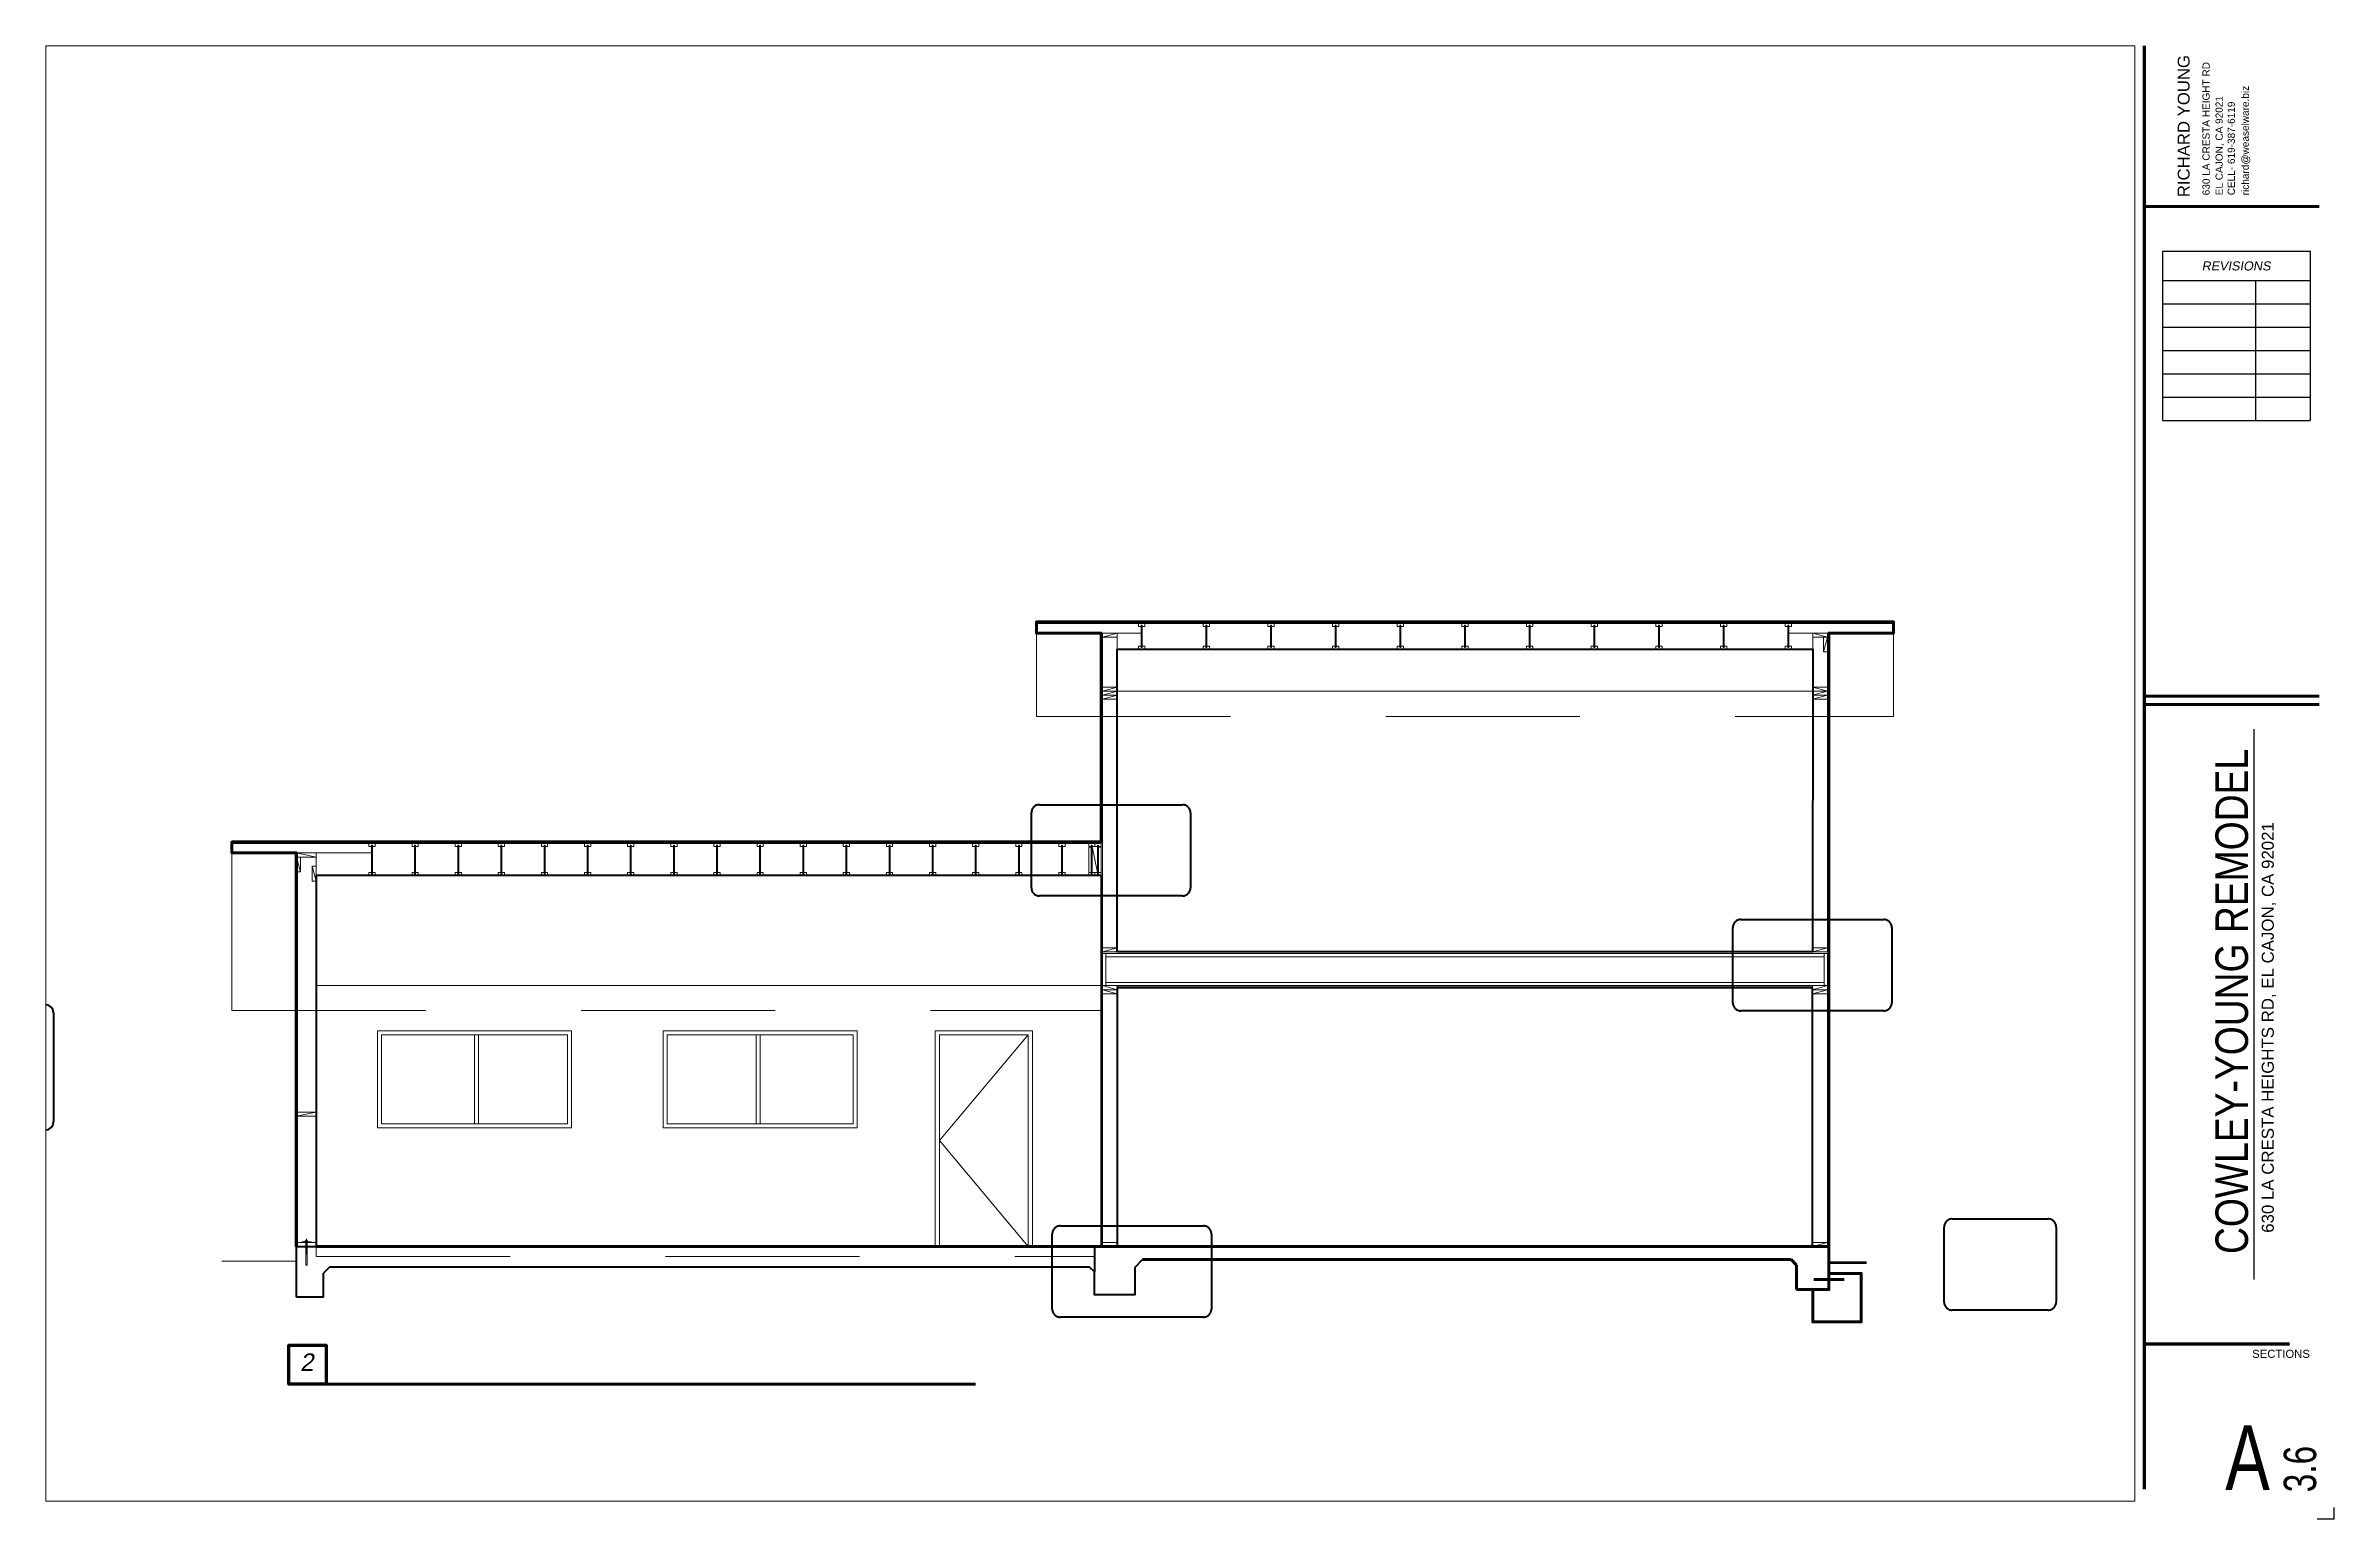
# Paper-space layout 'A-3.6' of a CAD drawing. Header units: inches. Extents: x 0.2 to 35.6, y 0.1 to 22.8.
# The model-space entities are those that its viewports show. They can reach past a viewport. Long polylines and large blocks are cut down to what shows.
import ezdxf
from ezdxf.enums import TextEntityAlignment as Align

# ---------------------------------------------------------------- set-up
doc = ezdxf.new("R2010")
doc.units = ezdxf.units.IN
doc.header["$MEASUREMENT"] = 0
for name, pattern in [('CENTERLINE', [1.81, 0.75, -0.0625, 0.03, -0.0625, 0.75, -0.0625, 0.03, -0.0625]), ('DASH', [0.31, 0.125, -0.03, 0.125, -0.03]), ('MYHIDDEN', [0.1875, 0.125, -0.0625]), ('PHANTOM2', [1.25, 0.625, -0.125, 0.125, -0.125, 0.125, -0.125])]:
    doc.linetypes.add(name, pattern=pattern)
doc.layers.add('SECTIONS', color=70, linetype='Continuous', lineweight=0)
doc.layers.add('VP', color=164, linetype='Continuous', lineweight=0, plot=False)
doc.styles.get("Standard").update_dxf_attribs({"font": 'arial.ttf', "oblique": 10})
doc.styles.add('Title', font='swissck.ttf')

# ---------------------------------------------------------------- blocks, each defined once
blk = doc.blocks.new('*T429')
at = {"color": 0, "linetype": 'ByBlock', "lineweight": -2, "transparency": 16777216}
for p, q in [((0, 0), (2.283, 0)), ((0, 0), (0, -2.613)), ((2.283, 0), (2.283, -2.613)), ((0, -0.453), (2.283, -0.453)), ((1.44, -0.453), (1.44, -2.613)), ((0, -0.813), (2.283, -0.813)), ((0, -1.173), (2.283, -1.173)), ((0, -1.533), (2.283, -1.533)), ((0, -1.893), (2.283, -1.893)), ((0, -2.253), (2.283, -2.253)), ((0, -2.613), (2.283, -2.613))]:
    blk.add_line(p, q, dxfattribs=at)
at = {"color": 0, "transparency": 16777216, "insert": (1.141, -0.227), "char_height": 0.1399, "width": 2.16297, "attachment_point": 5}
blk.add_mtext('REVISIONS', dxfattribs=at)
blk = doc.blocks.new('*U428')
at = {"lineweight": 70}
for p, q in [((-2.933, 22.776), (-2.933, 0.464)), ((-2.933, 2.709), (-0.685, 2.709))]:
    blk.add_line(p, q, dxfattribs=at)
at = {"lineweight": 60}
for p, q in [((-2.933, 20.291), (-0.225, 20.291)), ((-2.933, 12.721), (-0.225, 12.721)), ((-2.933, 12.594), (-0.225, 12.594))]:
    blk.add_line(p, q, dxfattribs=at)
for p, q in [((-1.229, 3.706), (-1.229, 12.215)), ((0.007, 0.002), (-0.257, 0.002)), ((0.007, 0), (0.007, 0.181))]:
    blk.add_line(p, q)
blk.add_blockref('*T429', (-2.65, 19.599))
for s, height, p in [('RICHARD YOUNG', 0.18503, (-2.228, 20.436)), ('630 LA CRESTA HEIGHT RD', 0.11102, (-1.919, 20.465)), ('EL CAJON, CA 92021', 0.11102, (-1.717, 20.465)), ('richard@weaselware.biz', 0.11102, (-1.313, 20.465)), ('CELL- 619-387-6119', 0.11102, (-1.529, 20.465)), ('630 LA CRESTA HEIGHTS RD, EL CAJON, CA 92021', 0.18624, (-0.927, 4.428))]:
    blk.add_text(s, height=height, rotation=90).set_placement(p)
at = {"style": 'Title'}
blk.add_text('COWLEY-YOUNG REMODEL', height=0.50285, rotation=90, dxfattribs=at).set_placement((-1.326, 4.1))
blk.add_attdef('SHT_TITLE', text='', height=0.125).set_placement((-0.778, 2.422), align=Align.RIGHT)
at = {"style": 'Title', "width": 0.9}
blk.add_attdef('SHT', text='', height=1.002, dxfattribs=at).set_placement((-1.171, 0.451), align=Align.RIGHT)
blk.add_attdef('NUM', (-0.686, 0.417), '', height=0.5, rotation=90, dxfattribs=at)
blk = doc.blocks.new('*U461')
at = {"color": 0, "lineweight": 0}
blk.add_line((0, 0), (5.5, 1.5), dxfattribs=at)
blk.add_lwpolyline([(0, 0), (5.5, 0), (5.5, 1.5), (0, 1.5)], close=True, dxfattribs=at)
blk = doc.blocks.new('*U450')
at = {"color": 0, "lineweight": 0}
for p, q in [((1.83, 0.2), (-1.68, 0.2)), ((-1.68, 0), (-1.68, 0.2)), ((1.83, 0), (-1.68, 0)), ((0.41, 0.53), (-0.41, 0.53)), ((-0.25, 0.85), (-0.25, -1.4)), ((0.25, 0.85), (-0.25, 0.85)), ((-0.25, -1.5), (-0.25, 0)), ((0.25, 0.85), (0.25, -1.4)), ((0.25, -1.5), (0.25, 0)), ((1.83, 0), (1.83, 0.2)), ((-0.25, -1.5), (-0.25, -8.38)), ((0.25, -1.5), (0.25, -8.38))]:
    blk.add_line(p, q, dxfattribs=at)
at = {"color": 0, "linetype": 'CENTERLINE', "lineweight": 0}
blk.add_line((0, 1.28), (0, -4.36), dxfattribs=at)
at = {"linetype": 'Continuous', "lineweight": 5}
for p, q in [((-0.75, -3.5), (-0.75, -3.5)), ((-0.25, -8.38), (0.25, -8.38)), ((-0.25, -8.38), (-0.12, -8.5)), ((-0.19, -8.44), (-0.25, -8.38)), ((-0.12, -8.5), (0.12, -8.5))]:
    blk.add_line(p, q, dxfattribs=at)
at = {"linetype": 'Continuous', "lineweight": 0}
blk.add_line((0.12, -8.5), (0.25, -8.38), dxfattribs=at)
at = {"color": 0, "lineweight": 0}
for points in [[(0.41, 0.53), (0.41, 0.2), (-0.41, 0.2), (-0.41, 0.53)], [(-0.3, 0.59), (0.3, 0.59)]]:
    blk.add_lwpolyline(points, dxfattribs=at)
for centre, radius, start, end in [((-0.3, 0.45), 0.136, 34.00448, 145.99552), ((0, 0.27), 0.317, 54.11184, 125.88816), ((0.3, 0.45), 0.136, 34.00001, 145.99999)]:
    blk.add_arc(centre, radius, start, end, dxfattribs=at)
blk = doc.blocks.new('RimBoard')
at = {"linetype": 'Continuous', "lineweight": 0}
blk.add_lwpolyline([(0, 0), (1.25, 0), (1.25, 11.875), (0, 11.875)], close=True, dxfattribs=at)
blk = doc.blocks.new('WallSection')
at = {"linetype": 'Continuous', "lineweight": 0}
for p, q in [((-5.5, 0), (-5.5, 96.75)), ((0, 96.75), (0, 0))]:
    blk.add_line(p, q, dxfattribs=at)
for p in [(-5.5, 95.25), (-5.5, 93.75)]:
    blk.add_blockref('*U461', p, dxfattribs=at)
at = {"lineweight": 0}
blk.add_blockref('*U461', (-5.5, 0), dxfattribs=at)
blk = doc.blocks.new('BIC12')
at = {"color": 0}
for p, q in [((0.97, 0.56), (0.97, 11.31)), ((1.34, 11.31), (0.97, 11.31)), ((1.34, 0.56), (1.34, 11.31)), ((1.34, 0.56), (0.97, 0.56))]:
    blk.add_line(p, q, dxfattribs=at)
for points in [[(1.34, 10.75), (2.31, 10.75), (2.31, 11.88), (0, 11.88), (0, 10.75), (0.97, 10.75)], [(1.34, 1.12), (2.31, 1.12), (2.31, 0), (0, 0), (0, 1.12), (0.97, 1.12)]]:
    blk.add_lwpolyline(points, dxfattribs=at)
blk = doc.blocks.new('*U463')
at = {"color": 0, "lineweight": 0}
blk.add_line((0, 0), (7.25, 1.5), dxfattribs=at)
blk.add_lwpolyline([(0, 0), (7.25, 0), (7.25, 1.5), (0, 1.5)], close=True, dxfattribs=at)
blk = doc.blocks.new('BCI 9-12')
at = {"color": 0}
for p, q in [((0.96875, 0.5625), (0.96875, 8.9375)), ((1.34375, 8.9375), (0.96875, 8.9375)), ((1.34375, 0.5625), (1.34375, 8.9375)), ((1.34375, 0.5625), (0.96875, 0.5625))]:
    blk.add_line(p, q, dxfattribs=at)
for points in [[(1.34375, 8.375), (2.3125, 8.375), (2.3125, 9.5), (0, 9.5), (0, 8.375), (0.96875, 8.375)], [(1.34375, 1.125), (2.3125, 1.125), (2.3125, 0), (0, 0), (0, 1.125), (0.96875, 1.125)]]:
    blk.add_lwpolyline(points, dxfattribs=at)

msp = doc.modelspace()

# ---------------------------------------------------------------- linework, layer by layer
at = {"layer": 'SECTIONS', "linetype": 'Continuous', "lineweight": 0}
for p, q in [((2475.76486, 3310.24166), (2793.76486, 3310.24166)), ((2475.76486, 3310.24166), (2475.76486, 3309.61666)), ((2475.76486, 3309.61666), (2514.57736, 3309.61666)), ((2475.76486, 3309.61666), (2475.76486, 3306.11666)), ((2475.76486, 3306.11666), (2514.57736, 3306.11666)), ((2499.76486, 3309.61666), (2793.76486, 3309.61666)), ((2499.76486, 3305.49166), (2499.76486, 3078.54072)), ((2500.26486, 3304.61666), (2500.26486, 3286.04072)), ((2505.76486, 3304.61666), (2505.76486, 3286.04072)), ((2793.76486, 3306.11666), (2754.95235, 3306.11666)), ((2763.76486, 3304.61666), (2763.76486, 3286.04072)), ((2769.26486, 3304.61666), (2769.26486, 3286.04072)), ((2793.76486, 3310.24166), (2793.76486, 3309.61666)), ((2793.76486, 3309.61666), (2793.76486, 3306.11666)), ((2763.76486, 3300.11704), (2505.76486, 3300.11704)), ((2500.26486, 3187.16572), (2500.26486, 3283.91572)), ((2505.76486, 3284.54072), (2505.76486, 3187.79072)), ((2505.76486, 3284.54072), (2763.74486, 3284.54072)), ((2177.26486, 3228.64097), (2499.76486, 3228.64097)), ((2177.26486, 3228.64097), (2177.26486, 3228.01597)), ((2177.26486, 3228.01597), (2499.76486, 3228.01597)), ((2177.26486, 3224.51597), (2177.26486, 3228.01597)), ((2496.48362, 3226.89097), (2498.42111, 3217.26596)), ((2177.26486, 3224.51597), (2229.43236, 3224.51597)), ((2201.26486, 3175.29072), (2201.26486, 3224.51597)), ((2201.26486, 3224.51597), (2208.51486, 3223.01597)), ((2208.51486, 3176.79072), (2208.51486, 3223.01597)), ((2499.76486, 3216.14097), (2208.51486, 3216.14097)), ((2500.26486, 3187.79072), (2769.24486, 3187.79072)), ((2501.51486, 3186.04072), (2767.99486, 3186.04072)), ((2501.51486, 3176.41571), (2767.99486, 3176.41571)), ((2201.26486, 3080.04072), (2201.26486, 3175.29072)), ((2208.51486, 3080.04072), (2208.51486, 3175.29072)), ((2500.26486, 3175.29072), (2208.51486, 3175.29072)), ((2500.26486, 3175.29072), (2505.76486, 3173.79072)), ((2500.26486, 3173.79072), (2505.76486, 3172.29072)), ((2500.26486, 3172.29072), (2500.26486, 3080.04072)), ((2505.76486, 3175.29072), (2505.76486, 3174.79072)), ((2505.76486, 3174.79072), (2763.74486, 3174.79072)), ((2505.76486, 3172.29072), (2505.76486, 3080.04072)), ((2763.74486, 3078.54072), (2763.74486, 3175.29072)), ((2769.24486, 3175.29072), (2769.24486, 3078.54072)), ((2267.24486, 3157.04072), (2267.24486, 3124.04072)), ((2268.74486, 3157.04072), (2268.74486, 3124.04072)), ((2371.74486, 3157.04072), (2371.74486, 3124.04072)), ((2373.24486, 3157.04072), (2373.24486, 3124.04072)), ((2496.76486, 3078.54072), (2497.26486, 3078.54072)), ((2201.26486, 3073.10898), (2173.48057, 3073.10898))]:
    msp.add_line(p, q, dxfattribs=at)
at = {"layer": 'SECTIONS', "linetype": 'MYHIDDEN', "lineweight": 0}
for p, q in [((2475.76486, 3306.11666), (2475.76486, 3275.1809)), ((2793.76486, 3306.11666), (2793.76486, 3275.1809)), ((2475.76486, 3275.1809), (2793.76486, 3275.1809)), ((2177.26486, 3166.11025), (2177.26486, 3228.64097)), ((2177.26486, 3166.11025), (2500.26486, 3166.11025))]:
    msp.add_line(p, q, dxfattribs=at)
at = {"layer": 'SECTIONS', "lineweight": 60}
for p, q in [((2769.76486, 3305.49166), (2769.76486, 3078.54072)), ((2208.51486, 3078.54072), (2769.76486, 3078.54072)), ((2515.16613, 3073.67255), (2755.73175, 3073.67255)), ((2757.76486, 3071.63944), (2755.73175, 3073.67255)), ((2769.76486, 3062.54072), (2769.76486, 3078.54072)), ((2757.76486, 3062.54072), (2757.76486, 3071.63944)), ((2764.22204, 3066.21564), (2775.41863, 3066.21564)), ((2757.76486, 3062.54072), (2769.76486, 3062.54072))]:
    msp.add_line(p, q, dxfattribs=at)
at = {"layer": 'SECTIONS', "linetype": 'Continuous', "lineweight": 5}
for p, q in [((2200.76486, 3078.54072), (2200.76486, 3224.51597)), ((2201.26486, 3078.54072), (2200.76486, 3078.54072))]:
    msp.add_line(p, q, dxfattribs=at)
at = {"layer": 'SECTIONS', "linetype": 'PHANTOM2', "lineweight": 0}
for p, q in [((2472.74486, 3157.04072), (2439.74486, 3117.79072)), ((2439.74486, 3117.79072), (2472.74486, 3078.54072))]:
    msp.add_line(p, q, dxfattribs=at)
at = {"layer": 'SECTIONS', "lineweight": 0}
for p, q in [((2201.26486, 3059.67255), (2201.26486, 3078.54072)), ((2497.26486, 3078.54072), (2490.38025, 3078.54072)), ((2769.76486, 3062.54072), (2769.76486, 3078.54072))]:
    msp.add_line(p, q, dxfattribs=at)
at = {"layer": 'SECTIONS', "lineweight": 40}
for p, q in [((2201.26486, 3059.67255), (2201.26486, 3078.54072)), ((2201.26486, 3078.54072), (2201.26486, 3078.54072)), ((2201.26486, 3078.54072), (2208.51486, 3078.54072)), ((2208.51486, 3078.54072), (2696.3134, 3078.54072)), ((2208.51486, 3078.54072), (2208.51486, 3078.54072)), ((2497.26486, 3078.54072), (2497.26486, 3069.17616)), ((2211.26486, 3059.67255), (2211.26486, 3068.63944)), ((2211.26486, 3059.67255), (2201.26486, 3059.67255))]:
    msp.add_line(p, q, dxfattribs=at)
at = {"layer": 'SECTIONS', "linetype": 'DASH', "lineweight": 0}
for p, q in [((2208.51486, 3078.54072), (2208.51486, 3074.83246)), ((2208.51486, 3074.83246), (2497.26486, 3074.83246))]:
    msp.add_line(p, q, dxfattribs=at)
at = {"layer": 'SECTIONS', "linetype": 'Continuous', "lineweight": 40}
msp.add_line((2208.51486, 3078.54072), (2208.51486, 3078.54072), dxfattribs=at)
msp.add_line((2208.51486, 3078.54072), (2208.51486, 3078.54072), dxfattribs=at)
at = {"layer": 'SECTIONS', "linetype": 'Continuous', "lineweight": 53}
msp.add_line((2769.76486, 3072.54072), (2783.7091, 3072.54072), dxfattribs=at)
at = {"layer": 'SECTIONS', "linetype": 'Continuous', "lineweight": 60}
msp.add_line((2212.20218, 3027.48773), (2453.12057, 3027.48773), dxfattribs=at)
at = {"layer": 'SECTIONS', "lineweight": 60}
for points in [[(2201.26486, 3078.54072), (2201.26486, 3224.51597), (2177.26486, 3224.51597), (2177.26486, 3228.64097), (2499.76486, 3228.64097), (2499.76486, 3306.11666), (2475.76486, 3306.11666), (2475.76486, 3310.24166), (2793.76486, 3310.24166), (2793.76486, 3306.11666), (2769.76486, 3306.11666), (2769.76486, 3078.54072)], [(2769.76486, 3068.54072), (2769.76486, 3062.54072), (2763.76486, 3062.54072), (2763.76486, 3050.54072), (2781.76486, 3050.54072), (2781.76486, 3068.54072), (2769.76486, 3068.54072)]]:
    msp.add_lwpolyline(points, dxfattribs=at)
at = {"layer": 'SECTIONS', "linetype": 'Continuous', "lineweight": 40}
for points in [[(2505.76486, 3188.54072), (2505.76486, 3300.11704), (2763.76486, 3300.11704), (2763.74486, 3187.79072), (2505.76486, 3187.79072), (2505.76486, 3189.29072)], [(2499.76486, 3216.14097), (2208.51486, 3216.14097), (2208.51486, 3078.54072)], [(2499.76486, 3216.14097), (2499.76486, 3078.54072)], [(2763.74486, 3078.54072), (2763.74486, 3174.54072), (2763.74486, 3174.54072), (2505.76486, 3174.54072), (2505.76486, 3078.54072)]]:
    msp.add_lwpolyline(points, dxfattribs=at)
at = {"layer": 'SECTIONS', "linetype": 'MYHIDDEN', "lineweight": 40}
for points in [[(2476.86689, 3242.43051), (2529.92065, 3242.43051, -0.414213562), (2532.92065, 3239.43051), (2532.92065, 3211.58722, -0.414213562), (2529.92065, 3208.58722), (2476.86689, 3208.58722, -0.414213562), (2473.86689, 3211.58722), (2473.86689, 3239.43051, -0.414213562)], [(2737.10195, 3199.81403), (2790.15571, 3199.81403, -0.414213562), (2793.15571, 3196.81403), (2793.15571, 3168.97074, -0.414213562), (2790.15571, 3165.97074), (2737.10195, 3165.97074, -0.414213562), (2734.10195, 3168.97074), (2734.10195, 3196.81403, -0.414213562)], [(2079.01845, 3168.23508), (2108.07616, 3168.23508, -0.414213562), (2111.07616, 3165.23508), (2111.07616, 3124.74485, -0.414213562), (2108.07616, 3121.74485), (2079.01845, 3121.74485, -0.414213562), (2076.01845, 3124.74485), (2076.01845, 3165.23508, -0.414213562)], [(2484.6351, 3086.17012), (2537.68886, 3086.17012, -0.414213562), (2540.68886, 3083.17012), (2540.68886, 3055.32683, -0.414213562), (2537.68886, 3052.32683), (2484.6351, 3052.32683, -0.414213562), (2481.6351, 3055.32683), (2481.6351, 3083.17012, -0.414213562)], [(2815.52927, 3088.75294), (2851.11369, 3088.75294, -0.414213562), (2854.11369, 3085.75294), (2854.11369, 3057.90965, -0.414213562), (2851.11369, 3054.90965), (2815.52927, 3054.90965, -0.414213562), (2812.52927, 3057.90965), (2812.52927, 3085.75294, -0.414213562)]]:
    msp.add_lwpolyline(points, format="xyb", close=True, dxfattribs=at)
at = {"layer": 'SECTIONS', "linetype": 'Continuous', "lineweight": 0}
for points in [[(2495.13988, 3226.64097), (2496.10862, 3226.64097), (2496.10862, 3217.26596), (2495.13988, 3217.26596)], [(2499.76486, 3226.64097), (2498.79611, 3226.64097), (2498.79611, 3217.26596), (2499.76486, 3217.26596)], [(2501.51486, 3187.16572), (2767.99486, 3187.16572), (2767.99486, 3175.29072), (2501.51486, 3175.29072)], [(2500.26486, 3173.79072), (2505.76486, 3173.79072), (2505.76486, 3175.29072), (2500.26486, 3175.29072)], [(2500.26486, 3172.29072), (2505.76486, 3172.29072), (2505.76486, 3173.79072), (2500.26486, 3173.79072)], [(2231.24486, 3158.54072), (2303.24486, 3158.54072), (2303.24486, 3122.54072), (2231.24486, 3122.54072)], [(2232.74486, 3157.04072), (2301.74486, 3157.04072), (2301.74486, 3124.04072), (2232.74486, 3124.04072)], [(2337.24486, 3158.54072), (2409.24486, 3158.54072), (2409.24486, 3122.54072), (2337.24486, 3122.54072)], [(2338.74486, 3157.04072), (2407.74486, 3157.04072), (2407.74486, 3124.04072), (2338.74486, 3124.04072)], [(2438.24486, 3158.54072), (2474.24486, 3158.54072), (2474.24486, 3078.54072), (2438.24486, 3078.54072)], [(2439.74486, 3157.04072), (2472.74486, 3157.04072), (2472.74486, 3078.54072), (2439.74486, 3078.54072)], [(2500.26486, 3078.54072), (2505.76486, 3078.54072), (2505.76486, 3080.04072), (2500.26486, 3080.04072)]]:
    msp.add_lwpolyline(points, close=True, dxfattribs=at)
at = {"layer": 'SECTIONS', "lineweight": 0}
for points in [[(2201.26486, 3223.01597), (2208.51486, 3223.01597), (2208.51486, 3224.51597), (2201.26486, 3224.51597)], [(2201.26486, 3078.54072), (2208.51486, 3078.54072), (2208.51486, 3080.04072), (2201.26486, 3080.04072)]]:
    msp.add_lwpolyline(points, close=True, dxfattribs=at)
at = {"layer": 'SECTIONS', "lineweight": 40}
msp.add_lwpolyline([(2515.16613, 3073.67255), (2512.26486, 3070.77128), (2512.26486, 3060.54072), (2497.26486, 3060.54072), (2497.26486, 3069.17616), (2495.46881, 3070.83246), (2213.45787, 3070.83246), (2211.26486, 3068.63944)], dxfattribs=at)
at = {"layer": 'SECTIONS', "linetype": 'Continuous', "lineweight": 70}
msp.add_lwpolyline([(2212.20218, 3027.48773), (2198.34594, 3027.48773), (2198.34594, 3041.91012), (2212.20218, 3041.91012)], close=True, dxfattribs=at)
at = {"layer": 'SECTIONS'}
msp.add_circle((2099.8377, 2989.42844), 7.19679, dxfattribs=at)

# ---------------------------------------------------------------- block references
at = {"layer": 'SECTIONS', "linetype": 'Continuous', "lineweight": 0}
for name, p in [('*U461', (2500.26486, 3304.61666)), ('*U461', (2500.26486, 3284.54072)), ('*U461', (2500.26486, 3283.04072)), ('*U461', (2500.26486, 3281.54072)), ('WallSection', (2769.24486, 3187.79072)), ('BIC12', (2228.08861, 3216.14097)), ('BIC12', (2244.08861, 3216.14097)), ('BIC12', (2260.08861, 3216.14097)), ('BIC12', (2276.08861, 3216.14097)), ('BIC12', (2292.08861, 3216.14097)), ('BIC12', (2308.08861, 3216.14097)), ('BIC12', (2324.08861, 3216.14097)), ('BIC12', (2340.08861, 3216.14097)), ('BIC12', (2356.08861, 3216.14097)), ('BIC12', (2372.08861, 3216.14097)), ('BIC12', (2388.08861, 3216.14097)), ('BIC12', (2404.08861, 3216.14097)), ('BIC12', (2420.08861, 3216.14097)), ('BIC12', (2436.08861, 3216.14097)), ('BIC12', (2452.08861, 3216.14097)), ('BIC12', (2468.08861, 3216.14097)), ('BIC12', (2484.08861, 3216.14097)), ('BIC12', (2495.13988, 3216.14097)), ('BIC12', (2497.45237, 3216.14097)), ('*U461', (2500.26486, 3187.79072)), ('RimBoard', (2500.26486, 3175.29072)), ('RimBoard', (2767.99486, 3175.29072)), ('*U461', (2763.74486, 3173.79072)), ('*U461', (2763.74486, 3172.29072))]:
    msp.add_blockref(name, p, dxfattribs=at)
for name, p, xscale, yscale, zscale in [('BCI 9-12', (2515.92106, 3300.11704), -0.99996, 0.99996, 0.99996), ('BCI 9-12', (2539.92106, 3300.11704), -0.99996, 0.99996, 0.99996), ('BCI 9-12', (2563.92106, 3300.11704), -0.99996, 0.99996, 0.99996), ('BCI 9-12', (2587.92106, 3300.11704), -0.99996, 0.99996, 0.99996), ('BCI 9-12', (2611.92106, 3300.11704), -0.99996, 0.99996, 0.99996), ('BCI 9-12', (2633.60865, 3300.11704), 0.99996, 0.99996, 0.99996), ('BCI 9-12', (2657.60865, 3300.11704), 0.99996, 0.99996, 0.99996), ('BCI 9-12', (2681.60865, 3300.11704), 0.99996, 0.99996, 0.99996), ('BCI 9-12', (2705.60865, 3300.11704), 0.99996, 0.99996, 0.99996), ('BCI 9-12', (2729.60865, 3300.11704), 0.99996, 0.99996, 0.99996), ('BCI 9-12', (2753.60865, 3300.11704), 0.99996, 0.99996, 0.99996), ('*U463', (2201.26776, 3126.91602), 0.9996, 0.9996, 0.9996)]:
    msp.add_blockref(name, p, dxfattribs=dict(at, xscale=xscale, yscale=yscale, zscale=zscale))
at = {"layer": 'SECTIONS', "linetype": 'Continuous', "lineweight": 0, "xscale": -1}
for p in [(2769.26486, 3304.61666), (2769.26486, 3284.54072)]:
    msp.add_blockref('*U461', p, dxfattribs=at)
at = {"layer": 'SECTIONS', "linetype": 'Continuous', "lineweight": 0, "xscale": -1, "rotation": 90}
msp.add_blockref('*U461', (2769.26486, 3304.61666), dxfattribs=at)
at = {"layer": 'SECTIONS', "linetype": 'Continuous', "lineweight": 0, "xscale": 0.99996, "yscale": 0.99996, "zscale": 0.99996, "rotation": 90}
for p in [(2202.7648, 3217.51619), (2208.51486, 3214.09223)]:
    msp.add_blockref('*U461', p, dxfattribs=at)
at = {"layer": 'SECTIONS', "lineweight": 0}
for name, p in [('*U450', (2204.88986, 3080.04072)), ('*U461', (2763.74486, 3078.54072))]:
    msp.add_blockref(name, p, dxfattribs=at)

# ---------------------------------------------------------------- texts
at = {"layer": 'SECTIONS', "oblique": 10}
msp.add_text('2', height=6.47856, dxfattribs=at).set_placement((2202.5533, 3032.37339))

psp = doc.layouts.new('A-3.6')

# ---------------------------------------------------------------- block references
ref = psp.add_blockref('*U428', (35.568, 0.071))
ref.add_attrib('SHT', 'A', dxfattribs={"height": 1.002, "style": 'Title', "width": 0.9}).set_placement((34.58, 0.522), align=Align.RIGHT)
ref.add_attrib('NUM', '3.6', (35.295, 0.488), dxfattribs={"height": 0.5, "rotation": 90, "style": 'Title', "width": 0.9})
ref.add_attrib('SHT_TITLE', 'SECTIONS', dxfattribs={"height": 0.125}).set_placement((35.199, 2.565), align=Align.RIGHT)

# ---------------------------------------------------------------- viewports
at = {"layer": 'VP', "view_target_point": (2495.75019, 3253.99135)}
vp = psp.add_viewport(center=(16.345, 11.598), size=(32.296, 22.49926), view_center_point=(0, 0), view_height=539.9821659, dxfattribs=at)
vp.frozen_layers = ['0', 'VP']

doc.saveas('drawing.dxf')
